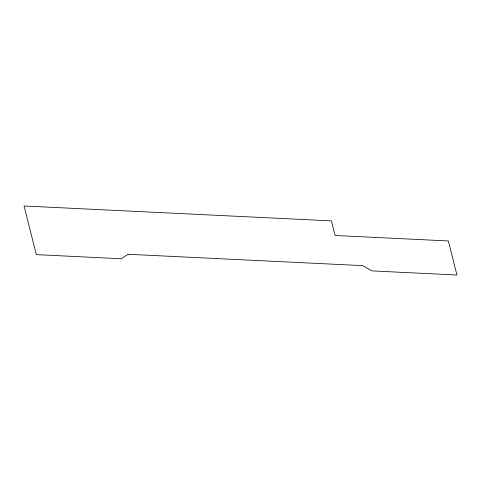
<?xml version="1.0" encoding="UTF-8"?>
<svg xmlns="http://www.w3.org/2000/svg" width="481" height="481" viewBox="0 0 481 481"><rect width="100%" height="100%" fill="white"/><g stroke="black" fill="none" stroke-linecap="round" stroke-linejoin="round"><path stroke-width="0.72" d="M128.132 254.281L121.272 258.754L36.346 254.635L24.05 205.988L331.415 220.875L335.107 235.474L448.346 240.957L456.95 275.012L372.017 270.899L362.704 265.638L128.132 254.281"/></g></svg>
